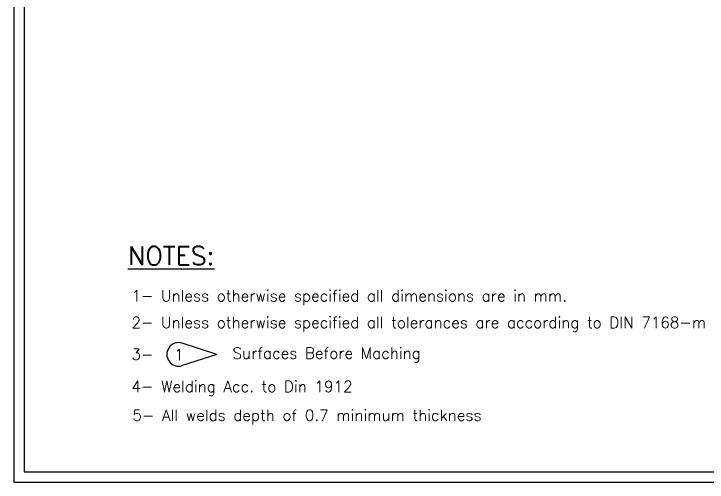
# Model space of a CAD drawing. Header units: inches. Extents: x -350577 to -266477, y -437959 to -377535.
# Drawn here: x -350577 to -333946, y -436935 to -425687 of the extents above; entities that cross this region are included whole.
import ezdxf

# ---------------------------------------------------------------- set-up
doc = ezdxf.new("R2010")
doc.units = ezdxf.units.IN
doc.header["$MEASUREMENT"] = 0
doc.layers.add('TEXT', color=7, linetype='Continuous')
doc.styles.add('TITLE', font='romans.shx', dxfattribs={"height": 2.5})

msp = doc.modelspace()

# ---------------------------------------------------------------- linework, layer by layer
for points in [[(-350576.7, -436934.7), (-266476.7, -436934.7), (-266476.7, -377534.7), (-350576.7, -377534.7)], [(-350326.7, -436684.7), (-266726.7, -436684.7), (-266726.7, -377784.7), (-350326.7, -377784.7)]]:
    msp.add_lwpolyline(points, close=True)
at = {"layer": 'TEXT'}
for q in [(-346536.8, -433595.9), (-346536.8, -434135)]:
    msp.add_line((-345710, -433865.5), q, dxfattribs=at)
msp.add_arc((-346624.7, -433865.5), 283.5, 71.947, 288.053, dxfattribs=at)

# ---------------------------------------------------------------- texts
at = {"layer": 'TEXT', "style": 'TITLE'}
for s, height, p in [('%%UNOTES:', 444.44, (-347840.8, -431718.8)), ('1- Unless otherwise specified all dimensions are in mm.', 266.667, (-347754.3, -432593.1)), ('2- Unless otherwise specified all tolerances are according to DIN 7168-m', 266.667, (-347754.3, -433233)), ('Surfaces Before Maching', 266.667, (-345330.6, -433970)), ('3-', 266.67, (-347754.3, -433996.8)), ('1 ', 266.67, (-346731.2, -434006.3)), ('4- Welding Acc. to Din 1912', 266.667, (-347754.3, -434770.6)), ('5- All welds depth of 0.7 minimum thickness', 266.667, (-347733.8, -435460.6))]:
    msp.add_text(s, height=height, dxfattribs=at).set_placement(p)

doc.saveas('drawing.dxf')
